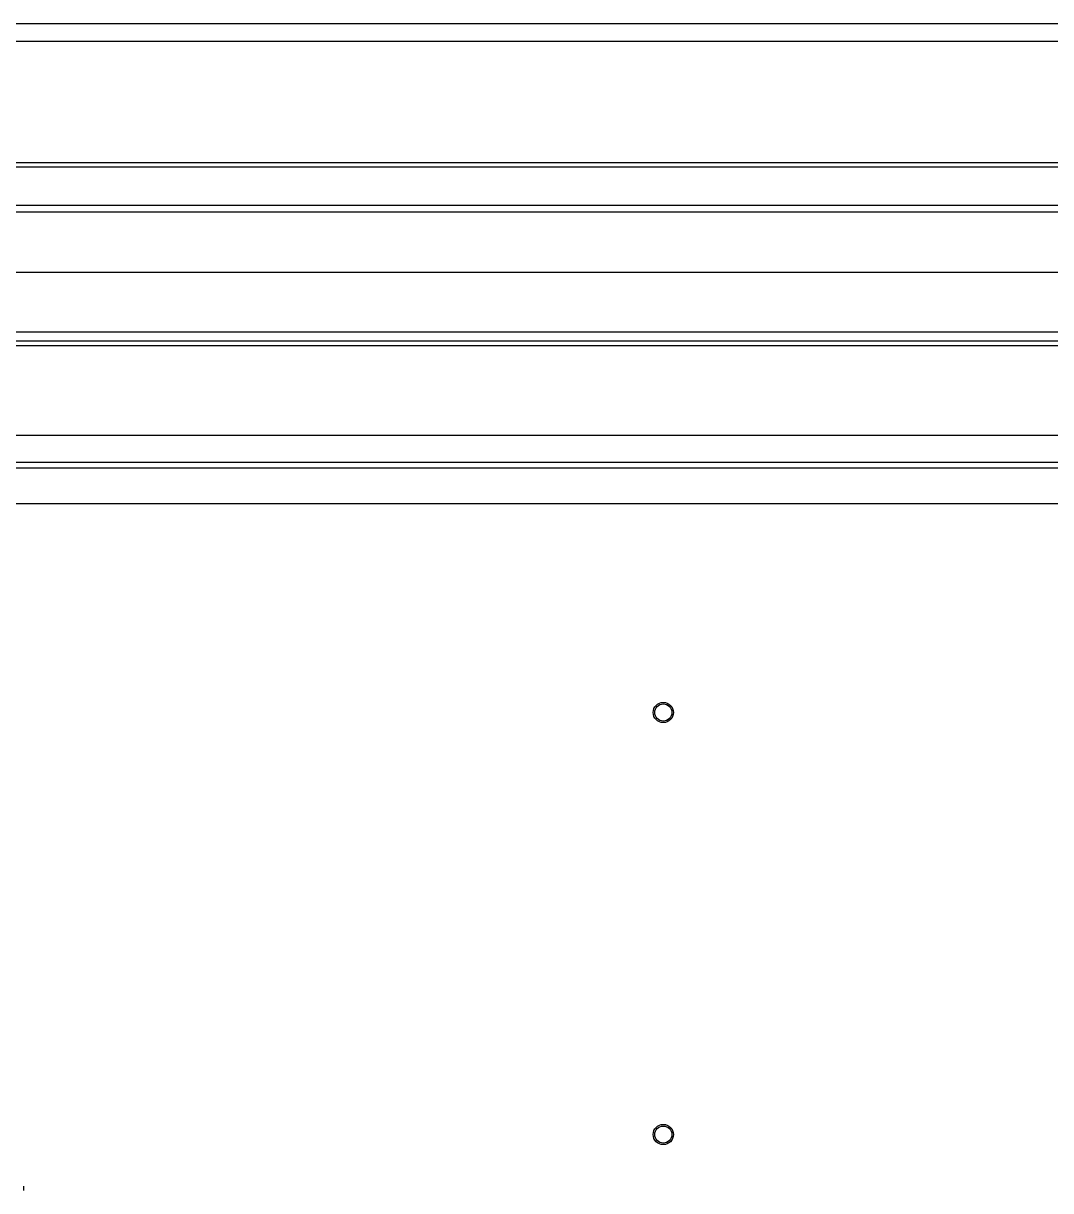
# Model space of a CAD drawing. Header units: millimetres. Extents: x 2482 to 7241, y 2335 to 6851.
# Drawn here: x 5433 to 5661.7, y 6570.2 to 6830.2 of the extents above; entities that cross this region are included whole.
import ezdxf

# ---------------------------------------------------------------- set-up
doc = ezdxf.new("R2010")
doc.units = ezdxf.units.MM
doc.header["$LTSCALE"] = 669.9
doc.layers.get('0').update_dxf_attribs({"linetype": 'CONTINUOUS'})
doc.layers.add('ASSI', color=7, linetype='CONTINUOUS')
doc.layers.add('GEOM', color=7, linetype='CONTINUOUS')

msp = doc.modelspace()

# ---------------------------------------------------------------- linework, layer by layer
at = {"color": 7, "linetype": 'Continuous'}
for p, q in [((5748.21, 6761.38), (5072.79, 6761.38)), ((5739, 6731.08), (5082, 6731.08))]:
    msp.add_line(p, q, dxfattribs=at)
at = {"layer": 'ASSI', "linetype": 'Continuous'}
for centre, radius in [((5575.5, 6676.68), 2.25), ((5575.5, 6676.68), 1.9), ((5575.5, 6582.68), 2.25), ((5575.5, 6582.68), 1.9)]:
    msp.add_circle(centre, radius, dxfattribs=at)
at = {"layer": 'GEOM', "color": 7, "linetype": 'Continuous'}
for p, q in [((5029, 6830.18), (5786, 6830.18)), ((5029, 6826.18), (5786, 6826.18)), ((5783.5, 6798.18), (5031.5, 6798.18)), ((5031.25, 6788.18), (5783.75, 6788.18)), ((5753.5, 6774.68), (5067.5, 6774.68)), ((5739, 6738.38), (5082, 6738.38)), ((5739, 6732.38), (5082, 6732.38)), ((5433, 6571.19), (5433, 6570.18))]:
    msp.add_line(p, q, dxfattribs=at)
at = {"layer": 'GEOM', "linetype": 'Continuous'}
for p, q in [((5031.5, 6799.18), (5783.5, 6799.18)), ((5031.25, 6789.68), (5783.75, 6789.68)), ((5747.27, 6759.38), (5073.73, 6759.38)), ((5746.8, 6758.38), (5074.2, 6758.38)), ((5739, 6723.18), (5425.5, 6723.18))]:
    msp.add_line(p, q, dxfattribs=at)

doc.saveas('drawing.dxf')
